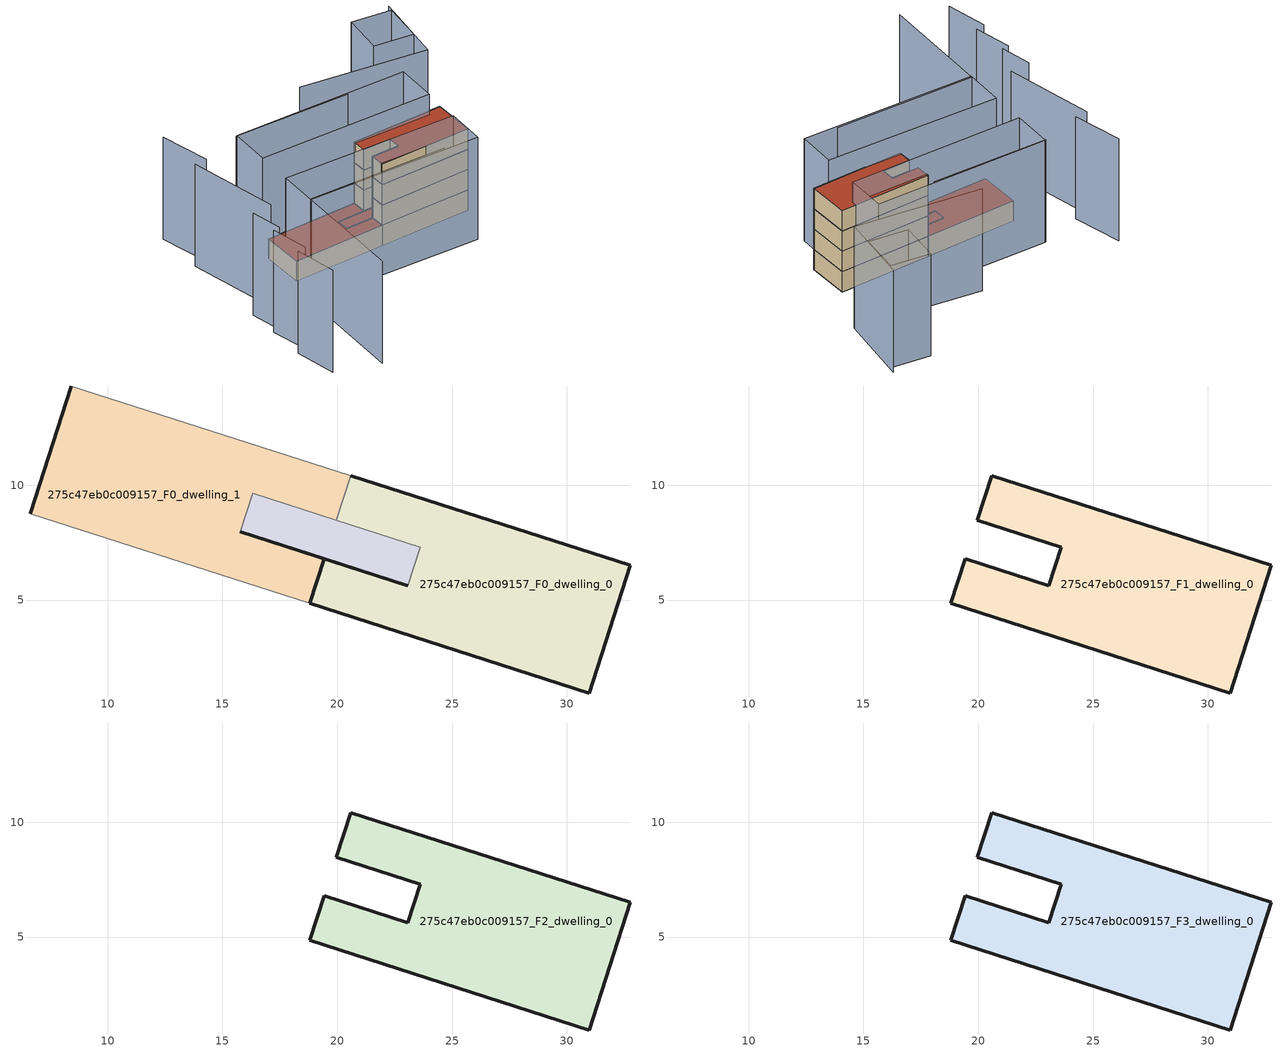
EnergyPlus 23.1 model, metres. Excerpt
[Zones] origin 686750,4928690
275c47eb0c009157_F0_dwelling_0
 floor ground (EU_floor_Construction): 30.97,0.95 32.76,6.52 20.59,10.42 19.96,8.47 23.61,7.3 23.08,5.63 19.43,6.8 18.8,4.85 z0
 wall outside (EU_wall_Construction): 20.59,10.42 32.76,6.52 30.97,0.95 18.8,4.85 19.43,6.8 23.08,5.63 z0:3
 wall to 275c47eb0c009157_F0_circulation (EU_wall_Construction): 23.08,5.63 23.61,7.3 19.96,8.47 z0:3
 wall to 275c47eb0c009157_F0_dwelling_1 (EU_wall_Construction): 19.96,8.47 20.59,10.42 z0:3
275c47eb0c009157_F0_dwelling_1
 floor ground (EU_floor_Construction): 18.8,4.85 19.43,6.8 15.78,7.97 16.31,9.64 19.96,8.47 20.59,10.42 8.42,14.32 6.63,8.76 z0
 wall outside (EU_wall_Construction): 15.78,7.97 19.43,6.8 18.8,4.85 / 6.63,8.76 8.42,14.32 z0:3
 wall adiabatic (EU_wall_Construction): 8.42,14.32 20.59,10.42 / 18.8,4.85 6.63,8.76 z0:3
 wall to 275c47eb0c009157_F0_circulation (EU_wall_Construction): 19.96,8.47 16.31,9.64 15.78,7.97 z0:3
 roof outside (EU_roof_Construction): 20.59,10.42 19.96,8.47 16.31,9.64 15.78,7.97 19.43,6.8 18.8,4.85 6.63,8.76 8.42,14.32 z3
275c47eb0c009157_F0_circulation
 floor ground (EU_floor_Construction): 23.08,5.63 23.61,7.3 16.31,9.64 15.78,7.97 z0
 wall outside (EU_wall_Construction): 23.08,5.63 15.78,7.97 z0:3
 roof outside (EU_roof_Construction): 23.61,7.3 23.08,5.63 15.78,7.97 16.31,9.64 z3
275c47eb0c009157_F1_dwelling_0
 floor to 275c47eb0c009157_F0_dwelling_0 (EU_floor_Construction): 30.97,0.95 32.75,6.52 20.59,10.42 19.96,8.47 23.61,7.3 23.08,5.63 19.43,6.8 18.8,4.85 z3
 wall outside (EU_wall_Construction): 18.8,4.85 19.43,6.8 23.08,5.63 23.61,7.3 19.96,8.47 20.59,10.42 32.76,6.52 30.97,0.95 18.8,4.85 z3:6
275c47eb0c009157_F2_dwelling_0
 floor to 275c47eb0c009157_F1_dwelling_0 (EU_floor_Construction): 30.97,0.95 32.75,6.52 20.59,10.42 19.96,8.47 23.61,7.3 23.08,5.63 19.43,6.8 18.8,4.85 z6
 wall outside (EU_wall_Construction): 18.8,4.85 19.43,6.8 23.08,5.63 23.61,7.3 19.96,8.47 20.59,10.42 32.76,6.52 30.97,0.95 18.8,4.85 z6:9
275c47eb0c009157_F3_dwelling_0
 floor to 275c47eb0c009157_F2_dwelling_0 (EU_floor_Construction): 30.97,0.95 32.75,6.52 20.59,10.42 19.96,8.47 23.61,7.3 23.08,5.63 19.43,6.8 18.8,4.85 z9
 wall outside (EU_wall_Construction): 18.8,4.85 19.43,6.8 23.08,5.63 23.61,7.3 19.96,8.47 20.59,10.42 32.76,6.52 30.97,0.95 18.8,4.85 z9:12
 roof outside (EU_roof_Construction): 32.76,6.52 30.97,0.95 18.8,4.85 19.43,6.8 23.08,5.63 23.61,7.3 19.96,8.47 20.59,10.42 z12
shading: -1.12,-9.72 4.3,5.01 / 4.3,5.01 22.51,-1.69 / -5.46,-0.32 -6.15,-6.05 / -3.6,4.68 -4.21,-0.48 / -2.2,8.77 -2.72,4.49 / 2,20.55 0.48,8.14 / 4.29,27.03 3.62,20.07 / 42.68,21.4 38.08,12.19 / 38.08,12.19 22.55,19.96 / 24.76,14.38 9.7,20.04 / 6.12,9.98 28.64,1.49 / 28.64,1.49 26.71,-3.64 / 26.71,-3.64 4.19,4.85 / 4.19,4.85 6.12,9.98 / 9.77,20.01 32.51,11.81 / 32.51,11.81 30.6,6.51 / 30.6,6.51 7.86,14.71 / 7.86,14.71 9.77,20.01 / 42.13,20.64 39.63,15.48 / 39.63,15.48 34.71,17.86 / 34.71,17.86 37.21,23.02 / 37.21,23.02 42.13,20.64 z0:15
[Building]
EU S2 Campaign: North Axis=0; Terrain=City; Solar Distribution=FullExterior
[Site:Location]
Bologna: Latitude=44.5; Longitude=11.25; Time Zone=1; Elevation=37
[SizingPeriod:WeatherFileDays]
AnnualSizingPeriod: Begin Month=1; Begin Day of Month=1; End Month=12; End Day of Month=31; Day of Week for Start Day=Monday; Use Weather File Daylight Saving Period=No; Use Weather File Rain and Snow Indicators=No
[MATERIAL]
EU_InternalMass_Material: Roughness=MediumRough; Thickness=0.1; Conductivity=1; Density=1800; Specific Heat=900; Thermal Absorptance=0.9; Solar Absorptance=0.7; Visible Absorptance=0.7
[MATERIAL:NOMASS] Roughness=MediumRough; Thermal Absorptance=0.9; Solar Absorptance=0.7; Visible Absorptance=0.7
Name | Thermal Resistance
EU_wall_NoMass | 0.937881
EU_roof_NoMass | 0.548572
EU_floor_NoMass | 0.71348
[CONSTRUCTION]
EU_wall_Construction: EU_wall_NoMass
EU_roof_Construction: EU_roof_NoMass
EU_floor_Construction: EU_floor_NoMass
EU_InternalMass_Construction: EU_InternalMass_Material
[ZONE] Type=1; Multiplier=1; Ceiling Height=autocalculate; Floor Area=autocalculate; Part of Total Floor Area=Yes
Name | Volume
275c47eb0c009157_F0_dwelling_0 | 203.953
275c47eb0c009157_F1_dwelling_0; 275c47eb0c009157_F2_dwelling_0; 275c47eb0c009157_F3_dwelling_0 | 203.952
275c47eb0c009157_F0_dwelling_1 | 203.969
275c47eb0c009157_F0_circulation | 40.3616
[INTERNALMASS] Construction=EU_InternalMass_Construction
Name | Zone or ZoneList | Surface Area
275c47eb0c009157_F0_dwelling_0_EU_InternalMass | 275c47eb0c009157_F0_dwelling_0 | 67.9916
275c47eb0c009157_F0_dwelling_1_EU_InternalMass | 275c47eb0c009157_F0_dwelling_1 | 67.9916
275c47eb0c009157_F1_dwelling_0_EU_InternalMass | 275c47eb0c009157_F1_dwelling_0 | 152.211
275c47eb0c009157_F2_dwelling_0_EU_InternalMass | 275c47eb0c009157_F2_dwelling_0 | 152.211
275c47eb0c009157_F3_dwelling_0_EU_InternalMass | 275c47eb0c009157_F3_dwelling_0 | 152.211
[OTHEREQUIPMENT] Fuel Type=Electricity; Design Level Calculation Method=Watts/Area; Power per Zone Floor Area=1; Fraction Latent=0; Fraction Radiant=0; Fraction Lost=0; Carbon Dioxide Generation Rate=0; EndUse Subcategory=EU_Step8_InternalGains
Name | Zone or ZoneList or Space or SpaceList | Schedule
EU_Step8_InternalGain_275c47eb0c009157_F0_dwelling_0_f000 | 275c47eb0c009157_F0_dwelling_0 | EU_Step8_GainSchedule_275c47eb0c009157_F0_dwelling_0_f000
EU_Step8_InternalGain_275c47eb0c009157_F0_dwelling_1_f000 | 275c47eb0c009157_F0_dwelling_1 | EU_Step8_GainSchedule_275c47eb0c009157_F0_dwelling_1_f000
EU_Step8_InternalGain_275c47eb0c009157_F1_dwelling_0_f000 | 275c47eb0c009157_F1_dwelling_0 | EU_Step8_GainSchedule_275c47eb0c009157_F1_dwelling_0_f000
EU_Step8_InternalGain_275c47eb0c009157_F2_dwelling_0_f000 | 275c47eb0c009157_F2_dwelling_0 | EU_Step8_GainSchedule_275c47eb0c009157_F2_dwelling_0_f000
EU_Step8_InternalGain_275c47eb0c009157_F3_dwelling_0_f000 | 275c47eb0c009157_F3_dwelling_0 | EU_Step8_GainSchedule_275c47eb0c009157_F3_dwelling_0_f000
[ZONEINFILTRATION:DESIGNFLOWRATE]
EU_Circulation_Infiltration_275c47eb0c009157_F0_circulation: Zone or ZoneList or Space or SpaceList=275c47eb0c009157_F0_circulation; Schedule=EU_AlwaysOn; Design Flow Rate Calculation Method=Flow/Area; Flow Rate per Floor Area=0.0005; Constant Term Coefficient=1; Temperature Term Coefficient=0; Velocity Term Coefficient=0; Velocity Squared Term Coefficient=0
[ZONEVENTILATION:DESIGNFLOWRATE] Schedule=EU_AlwaysOn; Design Flow Rate Calculation Method=AirChanges/Hour; Air Changes per Hour=0.687892; Ventilation Type=Natural; Fan Pressure Rise=0; Fan Total Efficiency=1; Constant Term Coefficient=1; Temperature Term Coefficient=0; Velocity Term Coefficient=0; Velocity Squared Term Coefficient=0; Minimum Indoor Temperature=-100; Maximum Indoor Temperature=100; Delta Temperature=-100; Minimum Outdoor Temperature=-100; Maximum Outdoor Temperature=100; Maximum Wind Speed=40
Name | Zone or ZoneList or Space or SpaceList
EU_ConstantAir_275c47eb0c009157_F0_dwelling_0 | 275c47eb0c009157_F0_dwelling_0
EU_ConstantAir_275c47eb0c009157_F0_dwelling_1 | 275c47eb0c009157_F0_dwelling_1
EU_ConstantAir_275c47eb0c009157_F1_dwelling_0 | 275c47eb0c009157_F1_dwelling_0
EU_ConstantAir_275c47eb0c009157_F2_dwelling_0 | 275c47eb0c009157_F2_dwelling_0
EU_ConstantAir_275c47eb0c009157_F3_dwelling_0 | 275c47eb0c009157_F3_dwelling_0
[HVACTEMPLATE:THERMOSTAT] Constant Heating Setpoint=20; Constant Cooling Setpoint=50
EU_HeatOnly_275c47eb0c009157_F0_dwelling_0; EU_HeatOnly_275c47eb0c009157_F0_dwelling_1; EU_HeatOnly_275c47eb0c009157_F1_dwelling_0; EU_HeatOnly_275c47eb0c009157_F2_dwelling_0; EU_HeatOnly_275c47eb0c009157_F3_dwelling_0
[HVACTEMPLATE:ZONE:IDEALLOADSAIRSYSTEM] System Availability Schedule=EU_AlwaysOn; Maximum Heating Supply Air Temperature=50; Minimum Cooling Supply Air Temperature=13; Maximum Heating Supply Air Humidity Ratio=0.0156; Minimum Cooling Supply Air Humidity Ratio=0.0077; Heating Limit=NoLimit; Cooling Limit=NoLimit; Heating Availability Schedule=EU_AlwaysOn; Cooling Availability Schedule=EU_CoolingOff; Dehumidification Control Type=ConstantSensibleHeatRatio; Cooling Sensible Heat Ratio=0.7; Dehumidification Setpoint=60; Humidification Control Type=None; Humidification Setpoint=30; Outdoor Air Method=None; Outdoor Air Flow Rate per Person=0.00944; Outdoor Air Flow Rate per Zone Floor Area=0; Outdoor Air Flow Rate per Zone=0; Demand Controlled Ventilation Type=None; Outdoor Air Economizer Type=NoEconomizer; Heat Recovery Type=None; Sensible Heat Recovery Effectiveness=0.7; Latent Heat Recovery Effectiveness=0.65
Name | Template Thermostat
275c47eb0c009157_F0_dwelling_0 | EU_HeatOnly_275c47eb0c009157_F0_dwelling_0
275c47eb0c009157_F0_dwelling_1 | EU_HeatOnly_275c47eb0c009157_F0_dwelling_1
275c47eb0c009157_F1_dwelling_0 | EU_HeatOnly_275c47eb0c009157_F1_dwelling_0
275c47eb0c009157_F2_dwelling_0 | EU_HeatOnly_275c47eb0c009157_F2_dwelling_0
275c47eb0c009157_F3_dwelling_0 | EU_HeatOnly_275c47eb0c009157_F3_dwelling_0
[SIZING:ZONE] Zone Cooling Design Supply Air Temperature Input Method=SupplyAirTemperature; Zone Cooling Design Supply Air Temperature=13; Zone Heating Design Supply Air Temperature Input Method=SupplyAirTemperature; Zone Heating Design Supply Air Temperature=50; Zone Cooling Design Supply Air Humidity Ratio=0.008; Zone Heating Design Supply Air Humidity Ratio=0.008; Cooling Design Air Flow Method=DesignDay; Cooling Design Air Flow Rate=0; Cooling Minimum Air Flow per Zone Floor Area=0.000762; Cooling Minimum Air Flow=0; Cooling Minimum Air Flow Fraction=0.2; Heating Design Air Flow Method=DesignDay; Heating Design Air Flow Rate=0; Heating Maximum Air Flow per Zone Floor Area=0.002032; Heating Maximum Air Flow=0.141576; Heating Maximum Air Flow Fraction=0.3; Account for Dedicated Outdoor Air System=No; Dedicated Outdoor Air System Control Strategy=NeutralSupplyAir; Dedicated Outdoor Air Low Setpoint Temperature for Design=autosize; Dedicated Outdoor Air High Setpoint Temperature for Design=autosize; Zone Load Sizing Method=Sensible Load Only No Latent Load; Zone Latent Cooling Design Supply Air Humidity Ratio Input Method=HumidityRatioDifference; Zone Cooling Design Supply Air Humidity Ratio Difference=0.005; Zone Latent Heating Design Supply Air Humidity Ratio Input Method=HumidityRatioDifference; Zone Humidification Design Supply Air Humidity Ratio Difference=0.005
275c47eb0c009157_F0_dwelling_0; 275c47eb0c009157_F0_dwelling_1; 275c47eb0c009157_F1_dwelling_0; 275c47eb0c009157_F2_dwelling_0; 275c47eb0c009157_F3_dwelling_0
[SCHEDULE:CONSTANT]
Name | Hourly Value
EU_AlwaysOn | 1
EU_CoolingOff | 0
[SCHEDULE:FILE] Column Number=1; Rows to Skip at Top=0; Number of Hours of Data=8760; Column Separator=Comma; Interpolate to Timestep=No; Minutes per Item=60; Adjust Schedule for Daylight Savings=Yes
Name | File
EU_Step8_GainSchedule_275c47eb0c009157_F0_dwelling_0_f000 | ../../schedules/275c47eb0c009157/275c47eb0c009157_F0_dwelling_0_f000_gain.csv
EU_Step8_GainSchedule_275c47eb0c009157_F0_dwelling_1_f000 | ../../schedules/275c47eb0c009157/275c47eb0c009157_F0_dwelling_1_f000_gain.csv
EU_Step8_GainSchedule_275c47eb0c009157_F1_dwelling_0_f000 | ../../schedules/275c47eb0c009157/275c47eb0c009157_F1_dwelling_0_f000_gain.csv
EU_Step8_GainSchedule_275c47eb0c009157_F2_dwelling_0_f000 | ../../schedules/275c47eb0c009157/275c47eb0c009157_F2_dwelling_0_f000_gain.csv
EU_Step8_GainSchedule_275c47eb0c009157_F3_dwelling_0_f000 | ../../schedules/275c47eb0c009157/275c47eb0c009157_F3_dwelling_0_f000_gain.csv
